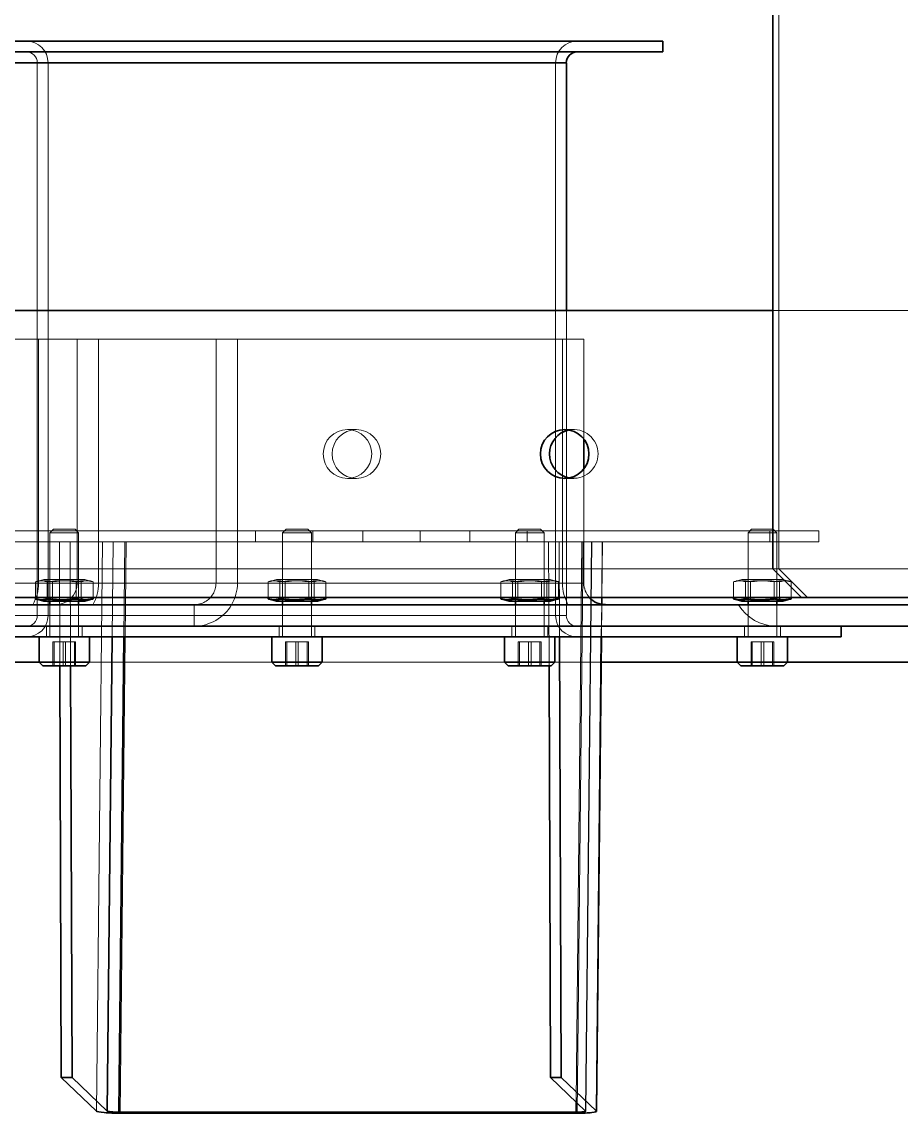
# Model space of a CAD drawing. Header units: millimetres. Extents: x 6115 to 12360, y 7255 to 12668.
# Drawn here: x 9665.7 to 9788.2, y 11548.7 to 11700.7 of the extents above; entities that cross this region are included whole.
import ezdxf

# ---------------------------------------------------------------- set-up
doc = ezdxf.new("R2010")
doc.units = ezdxf.units.MM
doc.layers.add('外形線', color=7, linetype='Continuous', lineweight=50)

msp = doc.modelspace()

# ---------------------------------------------------------------- linework, layer by layer
at = {"layer": '外形線', "linetype": 'Continuous', "lineweight": 35}
for p, q in [((9770.32, 11624.53), (9770.32, 12551.53)), ((9493.66, 11698.03), (9754.98, 11698.03)), ((9754.98, 11696.53), (9754.98, 11698.03)), ((9493.66, 11696.53), (9754.98, 11696.53)), ((9741.55, 11695.03), (9480.23, 11695.03)), ((9741.55, 11660.53), (9741.55, 11695.03)), ((9059.08, 11660.53), (9770.32, 11660.53)), ((9744, 11642.61), (9744, 11638.46)), ((9774.3, 11620.53), (9770.32, 11624.53)), ((9774.3, 11620.53), (9059.08, 11620.53)), ((9667.62, 11620.35), (9667.62, 11620.53)), ((9668.77, 11620.03), (9667.81, 11620.29)), ((9668.77, 11620.03), (9671.34, 11620.03)), ((9669.26, 11620.35), (9669.26, 11620.53)), ((9669.64, 11619.53), (9669.64, 11620.03)), ((9671.34, 11620.03), (9674.51, 11620.03)), ((9673.28, 11620.35), (9673.28, 11620.53)), ((9673.64, 11619.53), (9673.64, 11620.03)), ((9674.51, 11620.03), (9675.47, 11620.29)), ((9675.66, 11620.35), (9675.66, 11620.53)), ((9700.02, 11620.35), (9700.02, 11620.53)), ((9701.18, 11620.03), (9700.21, 11620.29)), ((9701.18, 11620.03), (9703.74, 11620.03)), ((9701.67, 11620.35), (9701.67, 11620.53)), ((9702.04, 11619.53), (9702.04, 11620.03)), ((9703.74, 11620.03), (9706.91, 11620.03)), ((9705.69, 11620.35), (9705.69, 11620.53)), ((9706.04, 11619.53), (9706.04, 11620.03)), ((9706.91, 11620.03), (9707.87, 11620.29)), ((9708.06, 11620.35), (9708.06, 11620.53)), ((9732.43, 11620.35), (9732.43, 11620.53)), ((9733.58, 11620.03), (9732.62, 11620.29)), ((9733.58, 11620.03), (9736.15, 11620.03)), ((9734.07, 11620.35), (9734.07, 11620.53)), ((9734.45, 11619.53), (9734.45, 11620.03)), ((9736.15, 11620.03), (9739.31, 11620.03)), ((9738.09, 11620.35), (9738.09, 11620.53)), ((9738.45, 11619.53), (9738.45, 11620.03)), ((9739.31, 11620.03), (9740.28, 11620.29)), ((9740.47, 11620.35), (9740.47, 11620.53)), ((9746.47, 11619.58), (9746.48, 11620.53)), ((9746.49, 11620.53), (9746.48, 11619.58)), ((9764.83, 11620.35), (9764.83, 11620.53)), ((9765.98, 11620.03), (9765.02, 11620.29)), ((9765.98, 11620.03), (9768.55, 11620.03)), ((9766.48, 11620.35), (9766.48, 11620.53)), ((9766.85, 11619.53), (9766.85, 11620.03)), ((9768.55, 11620.03), (9771.72, 11620.03)), ((9770.49, 11620.35), (9770.49, 11620.53)), ((9770.85, 11619.53), (9770.85, 11620.03)), ((9771.72, 11620.03), (9772.68, 11620.29)), ((9772.87, 11620.35), (9772.87, 11620.53)), ((9806.12, 11620.53), (9774.3, 11620.53)), ((9804.82, 11619.53), (9468.47, 11619.53)), ((9473.64, 11616.53), (9804.82, 11616.53)), ((9779.84, 11615.03), (9779.84, 11616.53)), ((9518.52, 11615.03), (9779.84, 11615.03)), ((9668.14, 11615.03), (9668.14, 11611.53)), ((9675.14, 11615.03), (9675.14, 11611.53)), ((9677.6, 11548.99), (9678.3, 11615.03)), ((9679.94, 11615.03), (9679.25, 11548.84)), ((9700.54, 11615.03), (9700.54, 11611.53)), ((9707.54, 11615.03), (9707.54, 11611.53)), ((9732.95, 11615.03), (9732.95, 11611.53)), ((9739.95, 11615.03), (9739.95, 11611.53)), ((9740.62, 11615.03), (9740.84, 11553.67)), ((9745.73, 11548.99), (9746.42, 11615.03)), ((9746.44, 11615.03), (9745.75, 11548.96)), ((9765.35, 11615.03), (9765.35, 11611.53)), ((9772.35, 11615.03), (9772.35, 11611.53)), ((9668.14, 11611.53), (9642.74, 11611.53)), ((9668.14, 11611.53), (9671.27, 11611.53)), ((9668.64, 11611.03), (9668.14, 11611.53)), ((9671.33, 11611.03), (9668.64, 11611.03)), ((9671.22, 11553.67), (9671.02, 11611.03)), ((9671.27, 11611.53), (9675.14, 11611.53)), ((9674.64, 11611.03), (9671.33, 11611.03)), ((9672.51, 11611.03), (9672.72, 11553.67)), ((9674.64, 11611.03), (9675.14, 11611.53)), ((9700.54, 11611.53), (9703.68, 11611.53)), ((9701.04, 11611.03), (9700.54, 11611.53)), ((9703.73, 11611.03), (9701.04, 11611.03)), ((9703.68, 11611.53), (9707.54, 11611.53)), ((9707.04, 11611.03), (9703.73, 11611.03)), ((9707.04, 11611.03), (9707.54, 11611.53)), ((9732.95, 11611.53), (9736.08, 11611.53)), ((9733.45, 11611.03), (9732.95, 11611.53)), ((9736.13, 11611.03), (9733.45, 11611.03)), ((9736.08, 11611.53), (9739.95, 11611.53)), ((9739.45, 11611.03), (9736.13, 11611.03)), ((9739.35, 11553.67), (9739.14, 11611.03)), ((9739.45, 11611.03), (9739.95, 11611.53)), ((9765.35, 11611.53), (9746.4, 11611.53)), ((9765.35, 11611.53), (9768.48, 11611.53)), ((9765.85, 11611.03), (9765.35, 11611.53)), ((9768.54, 11611.03), (9765.85, 11611.03)), ((9768.48, 11611.53), (9772.35, 11611.53)), ((9771.85, 11611.03), (9768.54, 11611.03)), ((9771.85, 11611.03), (9772.35, 11611.53)), ((10105.89, 11611.53), (9772.35, 11611.53)), ((9676.11, 11548.99), (9671.22, 11553.67)), ((9672.72, 11553.67), (9671.22, 11553.67)), ((9672.72, 11553.67), (9677.6, 11548.99)), ((9744.24, 11548.99), (9739.35, 11553.67)), ((9740.84, 11553.67), (9739.35, 11553.67)), ((9740.84, 11553.67), (9745.73, 11548.99)), ((9742.9, 11548.84), (9742.92, 11550.26)), ((9679.25, 11548.84), (9742.9, 11548.84)), ((9743.06, 11548.69), (9679.41, 11548.69))]:
    msp.add_line(p, q, dxfattribs=at).dxf.unprotected_set("ltscale", 0)
at = {"layer": '外形線', "linetype": 'Continuous', "lineweight": 18}
for p, q in [((9771.16, 12551.53), (9771.16, 11624.53)), ((9667.88, 11618.03), (9667.88, 11695.03)), ((9669.37, 11695.03), (9669.37, 11618.03)), ((9740.06, 11695.03), (9740.06, 11618.03)), ((9741.55, 11618.03), (9741.55, 11660.53)), ((9770.32, 11660.53), (9806.96, 11660.53)), ((9475.05, 11656.53), (9744, 11656.53)), ((9668.05, 11622.53), (9668.05, 11656.53)), ((9673.43, 11622.53), (9673.43, 11656.53)), ((9676.41, 11656.53), (9676.41, 11622.53)), ((9692.77, 11622.53), (9692.77, 11656.53)), ((9695.75, 11622.53), (9695.75, 11656.53)), ((9741.02, 11622.53), (9741.02, 11656.53)), ((9744, 11656.53), (9744, 11642.61)), ((9712.32, 11643.93), (9711.07, 11643.93)), ((9742.58, 11643.93), (9741.32, 11643.93)), ((9744, 11638.46), (9744, 11622.53)), ((9712.32, 11637.13), (9711.07, 11637.13)), ((9742.58, 11637.13), (9741.32, 11637.13)), ((9769.91, 11629.8), (9646.59, 11629.8)), ((9670.14, 11630.03), (9669.64, 11629.53)), ((9671.43, 11629.53), (9669.64, 11629.53)), ((9669.64, 11620.03), (9669.64, 11629.53)), ((9670.14, 11630.03), (9671.48, 11630.03)), ((9673.64, 11629.53), (9671.43, 11629.53)), ((9671.48, 11630.03), (9673.14, 11630.03)), ((9673.14, 11630.03), (9673.64, 11629.53)), ((9673.64, 11620.03), (9673.64, 11629.53)), ((9698.27, 11629.8), (9698.27, 11628.3)), ((9702.54, 11630.03), (9702.04, 11629.53)), ((9703.83, 11629.53), (9702.04, 11629.53)), ((9702.04, 11620.03), (9702.04, 11629.53)), ((9702.54, 11630.03), (9703.89, 11630.03)), ((9706.04, 11629.53), (9703.83, 11629.53)), ((9703.89, 11630.03), (9705.54, 11630.03)), ((9705.54, 11630.03), (9706.04, 11629.53)), ((9706.04, 11620.03), (9706.04, 11629.53)), ((9706.27, 11629.8), (9706.27, 11628.3)), ((9713.19, 11629.8), (9713.19, 11628.3)), ((9721.19, 11629.8), (9721.19, 11628.3)), ((9728.11, 11629.8), (9728.11, 11628.3)), ((9734.95, 11630.03), (9734.45, 11629.53)), ((9736.24, 11629.53), (9734.45, 11629.53)), ((9734.45, 11620.03), (9734.45, 11629.53)), ((9734.95, 11630.03), (9736.29, 11630.03)), ((9736.11, 11629.8), (9736.11, 11628.3)), ((9738.45, 11629.53), (9736.24, 11629.53)), ((9736.29, 11630.03), (9737.95, 11630.03)), ((9737.95, 11630.03), (9738.45, 11629.53)), ((9738.45, 11620.03), (9738.45, 11629.53)), ((9767.35, 11630.03), (9766.85, 11629.53)), ((9768.64, 11629.53), (9766.85, 11629.53)), ((9766.85, 11620.03), (9766.85, 11629.53)), ((9767.35, 11630.03), (9768.69, 11630.03)), ((9770.85, 11629.53), (9768.64, 11629.53)), ((9768.69, 11630.03), (9770.35, 11630.03)), ((9776.7, 11629.8), (9769.91, 11629.8)), ((9769.91, 11629.8), (9769.91, 11628.3)), ((9770.35, 11630.03), (9770.85, 11629.53)), ((9770.85, 11620.03), (9770.85, 11629.53)), ((9776.7, 11629.8), (9776.7, 11628.3)), ((9646.59, 11628.3), (9769.91, 11628.3)), ((9671.02, 11611.03), (9670.95, 11628.3)), ((9670.95, 11628.3), (9672.45, 11628.3)), ((9672.45, 11628.3), (9672.51, 11611.03)), ((9676.94, 11628.3), (9676.11, 11548.99)), ((9678.3, 11615.03), (9678.43, 11628.3)), ((9679.41, 11548.69), (9680.24, 11628.3)), ((9680.08, 11628.3), (9679.94, 11615.03)), ((9739.14, 11611.03), (9739.08, 11628.3)), ((9739.08, 11628.3), (9740.57, 11628.3)), ((9740.57, 11628.3), (9740.62, 11615.03)), ((9742.92, 11550.26), (9743.73, 11628.3)), ((9743.89, 11628.3), (9743.06, 11548.69)), ((9745.07, 11628.3), (9744.24, 11548.99)), ((9745.08, 11628.3), (9744.25, 11548.98)), ((9746.48, 11620.53), (9746.56, 11628.3)), ((9746.58, 11628.3), (9746.49, 11620.53)), ((9769.91, 11628.3), (9776.7, 11628.3)), ((9096.97, 11624.53), (9770.32, 11624.53)), ((9770.32, 11624.53), (9771.16, 11624.53)), ((9771.16, 11624.53), (9810.1, 11624.53)), ((9771.16, 11624.53), (9775.13, 11620.53)), ((9667.62, 11620.53), (9667.62, 11622.72)), ((9668.77, 11623.03), (9667.81, 11622.77)), ((9671.34, 11623.03), (9668.77, 11623.03)), ((9669.26, 11620.53), (9669.26, 11622.72)), ((9669.64, 11620.03), (9669.64, 11623.03)), ((9670, 11620.35), (9670, 11622.72)), ((9674.51, 11623.03), (9671.34, 11623.03)), ((9673.28, 11620.53), (9673.28, 11622.72)), ((9673.64, 11620.03), (9673.64, 11623.03)), ((9674.01, 11620.35), (9674.01, 11622.72)), ((9674.51, 11623.03), (9675.47, 11622.77)), ((9675.66, 11620.53), (9675.66, 11622.72)), ((9700.02, 11620.53), (9700.02, 11622.72)), ((9701.18, 11623.03), (9700.21, 11622.77)), ((9703.74, 11623.03), (9701.18, 11623.03)), ((9701.67, 11620.53), (9701.67, 11622.72)), ((9702.04, 11620.03), (9702.04, 11623.03)), ((9702.4, 11620.35), (9702.4, 11622.72)), ((9706.91, 11623.03), (9703.74, 11623.03)), ((9705.69, 11620.53), (9705.69, 11622.72)), ((9706.04, 11620.03), (9706.04, 11623.03)), ((9706.42, 11620.35), (9706.42, 11622.72)), ((9706.91, 11623.03), (9707.87, 11622.77)), ((9708.06, 11620.53), (9708.06, 11622.72)), ((9732.43, 11620.53), (9732.43, 11622.72)), ((9733.58, 11623.03), (9732.62, 11622.77)), ((9736.15, 11623.03), (9733.58, 11623.03)), ((9734.07, 11620.53), (9734.07, 11622.72)), ((9734.45, 11620.03), (9734.45, 11623.03)), ((9734.8, 11620.35), (9734.8, 11622.72)), ((9739.31, 11623.03), (9736.15, 11623.03)), ((9738.09, 11620.53), (9738.09, 11622.72)), ((9738.45, 11620.03), (9738.45, 11623.03)), ((9738.82, 11620.35), (9738.82, 11622.72)), ((9739.31, 11623.03), (9740.28, 11622.77)), ((9740.47, 11620.53), (9740.47, 11622.72)), ((9764.83, 11620.53), (9764.83, 11622.72)), ((9765.98, 11623.03), (9765.02, 11622.77)), ((9768.55, 11623.03), (9765.98, 11623.03)), ((9766.48, 11620.53), (9766.48, 11622.72)), ((9766.85, 11620.03), (9766.85, 11623.03)), ((9767.21, 11620.35), (9767.21, 11622.72)), ((9771.72, 11623.03), (9768.55, 11623.03)), ((9770.49, 11620.53), (9770.49, 11622.72)), ((9770.85, 11620.03), (9770.85, 11623.03)), ((9771.23, 11620.35), (9771.23, 11622.72)), ((9771.72, 11623.03), (9772.68, 11622.77)), ((9772.87, 11620.53), (9772.87, 11622.72)), ((9744, 11622.53), (9475.05, 11622.53)), ((9669.64, 11615.03), (9669.64, 11619.53)), ((9673.64, 11615.03), (9673.64, 11619.53)), ((9689.72, 11619.53), (9689.72, 11616.54)), ((9702.04, 11615.03), (9702.04, 11619.53)), ((9706.04, 11615.03), (9706.04, 11619.53)), ((9734.45, 11615.03), (9734.45, 11619.53)), ((9738.45, 11615.03), (9738.45, 11619.53)), ((9746.42, 11615.03), (9746.47, 11619.58)), ((9746.48, 11619.58), (9746.44, 11615.03)), ((9766.85, 11615.03), (9766.85, 11619.53)), ((9770.85, 11615.03), (9770.85, 11619.53)), ((9480.23, 11618.03), (9741.55, 11618.03)), ((9669.14, 11615.03), (9669.14, 11616.53)), ((9674.14, 11615.03), (9674.14, 11616.53)), ((9689.72, 11616.54), (9689.72, 11616.53)), ((9701.54, 11615.03), (9701.54, 11616.53)), ((9706.54, 11615.03), (9706.54, 11616.53)), ((9733.95, 11615.03), (9733.95, 11616.53)), ((9738.95, 11615.03), (9738.95, 11616.53)), ((9766.35, 11615.03), (9766.35, 11616.53)), ((9771.35, 11615.03), (9771.35, 11616.53)), ((9670.06, 11611.03), (9670.06, 11614.37)), ((9671.46, 11614.37), (9670.06, 11614.37)), ((9670.24, 11611.03), (9670.24, 11614.37)), ((9671.46, 11611.03), (9671.46, 11614.37)), ((9673.04, 11614.37), (9671.46, 11614.37)), ((9671.82, 11611.03), (9671.82, 11614.37)), ((9673.04, 11611.03), (9673.04, 11614.37)), ((9673.22, 11614.37), (9673.04, 11614.37)), ((9673.22, 11611.03), (9673.22, 11614.37)), ((9702.46, 11611.03), (9702.46, 11614.37)), ((9703.86, 11614.37), (9702.46, 11614.37)), ((9702.64, 11611.03), (9702.64, 11614.37)), ((9703.86, 11611.03), (9703.86, 11614.37)), ((9705.44, 11614.37), (9703.86, 11614.37)), ((9704.22, 11611.03), (9704.22, 11614.37)), ((9705.44, 11611.03), (9705.44, 11614.37)), ((9705.63, 11614.37), (9705.44, 11614.37)), ((9705.63, 11611.03), (9705.63, 11614.37)), ((9734.86, 11611.03), (9734.86, 11614.37)), ((9736.27, 11614.37), (9734.86, 11614.37)), ((9735.05, 11611.03), (9735.05, 11614.37)), ((9736.27, 11611.03), (9736.27, 11614.37)), ((9737.85, 11614.37), (9736.27, 11614.37)), ((9736.63, 11611.03), (9736.63, 11614.37)), ((9737.85, 11611.03), (9737.85, 11614.37)), ((9738.03, 11614.37), (9737.85, 11614.37)), ((9738.03, 11611.03), (9738.03, 11614.37)), ((9767.27, 11611.03), (9767.27, 11614.37)), ((9768.67, 11614.37), (9767.27, 11614.37)), ((9767.45, 11611.03), (9767.45, 11614.37)), ((9768.67, 11611.03), (9768.67, 11614.37)), ((9770.25, 11614.37), (9768.67, 11614.37)), ((9769.03, 11611.03), (9769.03, 11614.37)), ((9770.25, 11611.03), (9770.25, 11614.37)), ((9770.43, 11614.37), (9770.25, 11614.37)), ((9770.43, 11611.03), (9770.43, 11614.37)), ((9700.54, 11611.53), (9675.14, 11611.53)), ((9732.95, 11611.53), (9707.54, 11611.53)), ((9746.4, 11611.53), (9739.95, 11611.53))]:
    msp.add_line(p, q, dxfattribs=at).dxf.unprotected_set("ltscale", 0)
for points in [[(9667.62, 11622.72), (9667.73, 11622.74), (9667.84, 11622.77), (9667.95, 11622.78), (9668.05, 11622.8), (9668.15, 11622.82), (9668.25, 11622.83), (9668.34, 11622.84), (9668.44, 11622.85), (9668.53, 11622.86), (9668.62, 11622.86), (9668.72, 11622.86), (9668.81, 11622.86), (9668.9, 11622.86), (9668.99, 11622.86), (9669.08, 11622.86), (9669.18, 11622.85), (9669.27, 11622.84), (9669.37, 11622.83), (9669.47, 11622.82), (9669.57, 11622.8), (9669.67, 11622.78), (9669.77, 11622.77), (9669.88, 11622.74), (9670, 11622.72)], [(9669.26, 11622.72), (9669.19, 11622.74), (9669.11, 11622.77), (9669.04, 11622.78), (9668.97, 11622.8), (9668.9, 11622.82), (9668.83, 11622.83), (9668.76, 11622.84), (9668.7, 11622.85), (9668.63, 11622.86), (9668.57, 11622.86), (9668.51, 11622.86), (9668.44, 11622.86), (9668.38, 11622.86), (9668.31, 11622.86), (9668.25, 11622.86), (9668.19, 11622.85), (9668.12, 11622.84), (9668.05, 11622.83), (9667.99, 11622.82), (9667.92, 11622.8), (9667.85, 11622.78), (9667.77, 11622.77), (9667.7, 11622.74), (9667.62, 11622.72)], [(9673.28, 11622.72), (9673.09, 11622.74), (9672.91, 11622.77), (9672.73, 11622.78), (9672.56, 11622.8), (9672.39, 11622.82), (9672.22, 11622.83), (9672.06, 11622.84), (9671.9, 11622.85), (9671.74, 11622.86), (9671.58, 11622.86), (9671.43, 11622.86), (9671.27, 11622.86), (9671.12, 11622.86), (9670.96, 11622.86), (9670.8, 11622.86), (9670.65, 11622.85), (9670.49, 11622.84), (9670.32, 11622.83), (9670.16, 11622.82), (9669.99, 11622.8), (9669.82, 11622.78), (9669.64, 11622.77), (9669.45, 11622.74), (9669.26, 11622.72)], [(9670, 11622.72), (9670.19, 11622.74), (9670.37, 11622.77), (9670.55, 11622.78), (9670.72, 11622.8), (9670.89, 11622.82), (9671.06, 11622.83), (9671.22, 11622.84), (9671.38, 11622.85), (9671.54, 11622.86), (9671.69, 11622.86), (9671.85, 11622.86), (9672, 11622.86), (9672.16, 11622.86), (9672.32, 11622.86), (9672.47, 11622.86), (9672.63, 11622.85), (9672.79, 11622.84), (9672.95, 11622.83), (9673.12, 11622.82), (9673.29, 11622.8), (9673.46, 11622.78), (9673.64, 11622.77), (9673.82, 11622.74), (9674.01, 11622.72)], [(9675.66, 11622.72), (9675.55, 11622.74), (9675.44, 11622.77), (9675.33, 11622.78), (9675.23, 11622.8), (9675.13, 11622.82), (9675.03, 11622.83), (9674.94, 11622.84), (9674.84, 11622.85), (9674.75, 11622.86), (9674.65, 11622.86), (9674.56, 11622.86), (9674.47, 11622.86), (9674.38, 11622.86), (9674.29, 11622.86), (9674.19, 11622.86), (9674.1, 11622.85), (9674.01, 11622.84), (9673.91, 11622.83), (9673.81, 11622.82), (9673.71, 11622.8), (9673.61, 11622.78), (9673.5, 11622.77), (9673.4, 11622.74), (9673.28, 11622.72)], [(9674.01, 11622.72), (9674.09, 11622.74), (9674.17, 11622.77), (9674.24, 11622.78), (9674.31, 11622.8), (9674.38, 11622.82), (9674.45, 11622.83), (9674.51, 11622.84), (9674.58, 11622.85), (9674.64, 11622.86), (9674.71, 11622.86), (9674.77, 11622.86), (9674.84, 11622.86), (9674.9, 11622.86), (9674.96, 11622.86), (9675.03, 11622.86), (9675.09, 11622.85), (9675.16, 11622.84), (9675.22, 11622.83), (9675.29, 11622.82), (9675.36, 11622.8), (9675.43, 11622.78), (9675.51, 11622.77), (9675.58, 11622.74), (9675.66, 11622.72)], [(9700.02, 11622.72), (9700.14, 11622.74), (9700.24, 11622.77), (9700.35, 11622.78), (9700.45, 11622.8), (9700.55, 11622.82), (9700.65, 11622.83), (9700.75, 11622.84), (9700.84, 11622.85), (9700.93, 11622.86), (9701.03, 11622.86), (9701.12, 11622.86), (9701.21, 11622.86), (9701.3, 11622.86), (9701.4, 11622.86), (9701.49, 11622.86), (9701.58, 11622.85), (9701.68, 11622.84), (9701.77, 11622.83), (9701.87, 11622.82), (9701.97, 11622.8), (9702.07, 11622.78), (9702.18, 11622.77), (9702.29, 11622.74), (9702.4, 11622.72)], [(9701.67, 11622.72), (9701.59, 11622.74), (9701.51, 11622.77), (9701.44, 11622.78), (9701.37, 11622.8), (9701.3, 11622.82), (9701.23, 11622.83), (9701.17, 11622.84), (9701.1, 11622.85), (9701.04, 11622.86), (9700.97, 11622.86), (9700.91, 11622.86), (9700.85, 11622.86), (9700.78, 11622.86), (9700.72, 11622.86), (9700.65, 11622.86), (9700.59, 11622.85), (9700.52, 11622.84), (9700.46, 11622.83), (9700.39, 11622.82), (9700.32, 11622.8), (9700.25, 11622.78), (9700.18, 11622.77), (9700.1, 11622.74), (9700.02, 11622.72)], [(9705.69, 11622.72), (9705.5, 11622.74), (9705.31, 11622.77), (9705.13, 11622.78), (9704.96, 11622.8), (9704.79, 11622.82), (9704.63, 11622.83), (9704.46, 11622.84), (9704.3, 11622.85), (9704.15, 11622.86), (9703.99, 11622.86), (9703.83, 11622.86), (9703.68, 11622.86), (9703.52, 11622.86), (9703.37, 11622.86), (9703.21, 11622.86), (9703.05, 11622.85), (9702.89, 11622.84), (9702.73, 11622.83), (9702.56, 11622.82), (9702.39, 11622.8), (9702.22, 11622.78), (9702.04, 11622.77), (9701.86, 11622.74), (9701.67, 11622.72)], [(9702.4, 11622.72), (9702.59, 11622.74), (9702.77, 11622.77), (9702.95, 11622.78), (9703.12, 11622.8), (9703.29, 11622.82), (9703.46, 11622.83), (9703.62, 11622.84), (9703.78, 11622.85), (9703.94, 11622.86), (9704.1, 11622.86), (9704.25, 11622.86), (9704.41, 11622.86), (9704.56, 11622.86), (9704.72, 11622.86), (9704.88, 11622.86), (9705.04, 11622.85), (9705.2, 11622.84), (9705.36, 11622.83), (9705.52, 11622.82), (9705.69, 11622.8), (9705.87, 11622.78), (9706.04, 11622.77), (9706.23, 11622.74), (9706.42, 11622.72)], [(9708.06, 11622.72), (9707.95, 11622.74), (9707.84, 11622.77), (9707.74, 11622.78), (9707.63, 11622.8), (9707.53, 11622.82), (9707.44, 11622.83), (9707.34, 11622.84), (9707.24, 11622.85), (9707.15, 11622.86), (9707.06, 11622.86), (9706.97, 11622.86), (9706.87, 11622.86), (9706.78, 11622.86), (9706.69, 11622.86), (9706.6, 11622.86), (9706.5, 11622.85), (9706.41, 11622.84), (9706.31, 11622.83), (9706.22, 11622.82), (9706.12, 11622.8), (9706.01, 11622.78), (9705.91, 11622.77), (9705.8, 11622.74), (9705.69, 11622.72)], [(9706.42, 11622.72), (9706.5, 11622.74), (9706.57, 11622.77), (9706.64, 11622.78), (9706.71, 11622.8), (9706.78, 11622.82), (9706.85, 11622.83), (9706.92, 11622.84), (9706.98, 11622.85), (9707.05, 11622.86), (9707.11, 11622.86), (9707.18, 11622.86), (9707.24, 11622.86), (9707.3, 11622.86), (9707.37, 11622.86), (9707.43, 11622.86), (9707.5, 11622.85), (9707.56, 11622.84), (9707.63, 11622.83), (9707.7, 11622.82), (9707.77, 11622.8), (9707.84, 11622.78), (9707.91, 11622.77), (9707.98, 11622.74), (9708.06, 11622.72)], [(9732.43, 11622.72), (9732.54, 11622.74), (9732.65, 11622.77), (9732.75, 11622.78), (9732.86, 11622.8), (9732.96, 11622.82), (9733.05, 11622.83), (9733.15, 11622.84), (9733.24, 11622.85), (9733.34, 11622.86), (9733.43, 11622.86), (9733.52, 11622.86), (9733.62, 11622.86), (9733.71, 11622.86), (9733.8, 11622.86), (9733.89, 11622.86), (9733.99, 11622.85), (9734.08, 11622.84), (9734.18, 11622.83), (9734.27, 11622.82), (9734.37, 11622.8), (9734.48, 11622.78), (9734.58, 11622.77), (9734.69, 11622.74), (9734.8, 11622.72)], [(9734.07, 11622.72), (9733.99, 11622.74), (9733.92, 11622.77), (9733.85, 11622.78), (9733.77, 11622.8), (9733.71, 11622.82), (9733.64, 11622.83), (9733.57, 11622.84), (9733.51, 11622.85), (9733.44, 11622.86), (9733.38, 11622.86), (9733.31, 11622.86), (9733.25, 11622.86), (9733.19, 11622.86), (9733.12, 11622.86), (9733.06, 11622.86), (9732.99, 11622.85), (9732.93, 11622.84), (9732.86, 11622.83), (9732.79, 11622.82), (9732.72, 11622.8), (9732.65, 11622.78), (9732.58, 11622.77), (9732.51, 11622.74), (9732.43, 11622.72)], [(9738.09, 11622.72), (9737.9, 11622.74), (9737.72, 11622.77), (9737.54, 11622.78), (9737.37, 11622.8), (9737.2, 11622.82), (9737.03, 11622.83), (9736.87, 11622.84), (9736.71, 11622.85), (9736.55, 11622.86), (9736.39, 11622.86), (9736.24, 11622.86), (9736.08, 11622.86), (9735.93, 11622.86), (9735.77, 11622.86), (9735.61, 11622.86), (9735.45, 11622.85), (9735.29, 11622.84), (9735.13, 11622.83), (9734.97, 11622.82), (9734.8, 11622.8), (9734.62, 11622.78), (9734.44, 11622.77), (9734.26, 11622.74), (9734.07, 11622.72)], [(9734.8, 11622.72), (9734.99, 11622.74), (9735.18, 11622.77), (9735.35, 11622.78), (9735.53, 11622.8), (9735.7, 11622.82), (9735.86, 11622.83), (9736.03, 11622.84), (9736.19, 11622.85), (9736.34, 11622.86), (9736.5, 11622.86), (9736.66, 11622.86), (9736.81, 11622.86), (9736.97, 11622.86), (9737.12, 11622.86), (9737.28, 11622.86), (9737.44, 11622.85), (9737.6, 11622.84), (9737.76, 11622.83), (9737.93, 11622.82), (9738.1, 11622.8), (9738.27, 11622.78), (9738.45, 11622.77), (9738.63, 11622.74), (9738.82, 11622.72)], [(9740.47, 11622.72), (9740.35, 11622.74), (9740.25, 11622.77), (9740.14, 11622.78), (9740.04, 11622.8), (9739.94, 11622.82), (9739.84, 11622.83), (9739.74, 11622.84), (9739.65, 11622.85), (9739.56, 11622.86), (9739.46, 11622.86), (9739.37, 11622.86), (9739.28, 11622.86), (9739.19, 11622.86), (9739.09, 11622.86), (9739, 11622.86), (9738.91, 11622.85), (9738.81, 11622.84), (9738.72, 11622.83), (9738.62, 11622.82), (9738.52, 11622.8), (9738.42, 11622.78), (9738.31, 11622.77), (9738.2, 11622.74), (9738.09, 11622.72)], [(9738.82, 11622.72), (9738.9, 11622.74), (9738.98, 11622.77), (9739.05, 11622.78), (9739.12, 11622.8), (9739.19, 11622.82), (9739.26, 11622.83), (9739.32, 11622.84), (9739.39, 11622.85), (9739.45, 11622.86), (9739.52, 11622.86), (9739.58, 11622.86), (9739.64, 11622.86), (9739.71, 11622.86), (9739.77, 11622.86), (9739.84, 11622.86), (9739.9, 11622.85), (9739.97, 11622.84), (9740.03, 11622.83), (9740.1, 11622.82), (9740.17, 11622.8), (9740.24, 11622.78), (9740.31, 11622.77), (9740.39, 11622.74), (9740.47, 11622.72)], [(9764.83, 11622.72), (9764.94, 11622.74), (9765.05, 11622.77), (9765.16, 11622.78), (9765.26, 11622.8), (9765.36, 11622.82), (9765.46, 11622.83), (9765.55, 11622.84), (9765.65, 11622.85), (9765.74, 11622.86), (9765.83, 11622.86), (9765.93, 11622.86), (9766.02, 11622.86), (9766.11, 11622.86), (9766.2, 11622.86), (9766.3, 11622.86), (9766.39, 11622.85), (9766.48, 11622.84), (9766.58, 11622.83), (9766.68, 11622.82), (9766.78, 11622.8), (9766.88, 11622.78), (9766.99, 11622.77), (9767.09, 11622.74), (9767.21, 11622.72)], [(9766.48, 11622.72), (9766.4, 11622.74), (9766.32, 11622.77), (9766.25, 11622.78), (9766.18, 11622.8), (9766.11, 11622.82), (9766.04, 11622.83), (9765.98, 11622.84), (9765.91, 11622.85), (9765.84, 11622.86), (9765.78, 11622.86), (9765.72, 11622.86), (9765.65, 11622.86), (9765.59, 11622.86), (9765.53, 11622.86), (9765.46, 11622.86), (9765.4, 11622.85), (9765.33, 11622.84), (9765.26, 11622.83), (9765.2, 11622.82), (9765.13, 11622.8), (9765.06, 11622.78), (9764.98, 11622.77), (9764.91, 11622.74), (9764.83, 11622.72)], [(9770.49, 11622.72), (9770.3, 11622.74), (9770.12, 11622.77), (9769.94, 11622.78), (9769.77, 11622.8), (9769.6, 11622.82), (9769.43, 11622.83), (9769.27, 11622.84), (9769.11, 11622.85), (9768.95, 11622.86), (9768.8, 11622.86), (9768.64, 11622.86), (9768.48, 11622.86), (9768.33, 11622.86), (9768.17, 11622.86), (9768.02, 11622.86), (9767.86, 11622.85), (9767.7, 11622.84), (9767.53, 11622.83), (9767.37, 11622.82), (9767.2, 11622.8), (9767.03, 11622.78), (9766.85, 11622.77), (9766.66, 11622.74), (9766.48, 11622.72)], [(9767.21, 11622.72), (9767.4, 11622.74), (9767.58, 11622.77), (9767.76, 11622.78), (9767.93, 11622.8), (9768.1, 11622.82), (9768.27, 11622.83), (9768.43, 11622.84), (9768.59, 11622.85), (9768.75, 11622.86), (9768.9, 11622.86), (9769.06, 11622.86), (9769.22, 11622.86), (9769.37, 11622.86), (9769.53, 11622.86), (9769.68, 11622.86), (9769.84, 11622.85), (9770, 11622.84), (9770.17, 11622.83), (9770.33, 11622.82), (9770.5, 11622.8), (9770.67, 11622.78), (9770.85, 11622.77), (9771.04, 11622.74), (9771.23, 11622.72)], [(9772.87, 11622.72), (9772.76, 11622.74), (9772.65, 11622.77), (9772.54, 11622.78), (9772.44, 11622.8), (9772.34, 11622.82), (9772.24, 11622.83), (9772.15, 11622.84), (9772.05, 11622.85), (9771.96, 11622.86), (9771.87, 11622.86), (9771.77, 11622.86), (9771.68, 11622.86), (9771.59, 11622.86), (9771.5, 11622.86), (9771.41, 11622.86), (9771.31, 11622.85), (9771.22, 11622.84), (9771.12, 11622.83), (9771.02, 11622.82), (9770.92, 11622.8), (9770.82, 11622.78), (9770.72, 11622.77), (9770.61, 11622.74), (9770.49, 11622.72)], [(9771.23, 11622.72), (9771.3, 11622.74), (9771.38, 11622.77), (9771.45, 11622.78), (9771.52, 11622.8), (9771.59, 11622.82), (9771.66, 11622.83), (9771.73, 11622.84), (9771.79, 11622.85), (9771.86, 11622.86), (9771.92, 11622.86), (9771.98, 11622.86), (9772.05, 11622.86), (9772.11, 11622.86), (9772.18, 11622.86), (9772.24, 11622.86), (9772.3, 11622.85), (9772.37, 11622.84), (9772.44, 11622.83), (9772.5, 11622.82), (9772.57, 11622.8), (9772.64, 11622.78), (9772.72, 11622.77), (9772.79, 11622.74), (9772.87, 11622.72)], [(9689.72, 11616.53), (9690.11, 11616.55), (9690.5, 11616.58), (9690.89, 11616.65), (9691.28, 11616.74), (9691.65, 11616.85), (9692.02, 11616.99), (9692.38, 11617.15), (9692.73, 11617.34), (9693.07, 11617.54), (9693.39, 11617.77), (9693.69, 11618.02), (9693.98, 11618.29), (9694.25, 11618.57), (9694.5, 11618.88), (9694.73, 11619.2), (9694.94, 11619.53), (9695.12, 11619.88), (9695.29, 11620.23), (9695.43, 11620.6), (9695.54, 11620.98), (9695.63, 11621.36), (9695.7, 11621.75), (9695.74, 11622.14), (9695.75, 11622.53)], [(9692.77, 11622.53), (9692.76, 11622.34), (9692.74, 11622.14), (9692.71, 11621.94), (9692.66, 11621.75), (9692.6, 11621.56), (9692.53, 11621.38), (9692.44, 11621.2), (9692.35, 11621.03), (9692.24, 11620.86), (9692.12, 11620.7), (9692, 11620.55), (9691.86, 11620.41), (9691.72, 11620.27), (9691.56, 11620.15), (9691.4, 11620.04), (9691.23, 11619.93), (9691.06, 11619.84), (9690.88, 11619.76), (9690.69, 11619.69), (9690.5, 11619.64), (9690.31, 11619.59), (9690.11, 11619.56), (9689.92, 11619.54), (9689.72, 11619.53)], [(9670, 11620.35), (9669.88, 11620.32), (9669.77, 11620.3), (9669.67, 11620.28), (9669.57, 11620.27), (9669.47, 11620.25), (9669.37, 11620.24), (9669.27, 11620.23), (9669.18, 11620.22), (9669.08, 11620.21), (9668.99, 11620.21), (9668.9, 11620.2), (9668.81, 11620.2), (9668.72, 11620.2), (9668.62, 11620.21), (9668.53, 11620.21), (9668.44, 11620.22), (9668.34, 11620.23), (9668.25, 11620.24), (9668.15, 11620.25), (9668.05, 11620.27), (9667.95, 11620.28), (9667.84, 11620.3), (9667.73, 11620.32), (9667.62, 11620.35)], [(9674.01, 11620.35), (9673.82, 11620.32), (9673.64, 11620.3), (9673.46, 11620.28), (9673.29, 11620.27), (9673.12, 11620.25), (9672.95, 11620.24), (9672.79, 11620.23), (9672.63, 11620.22), (9672.47, 11620.21), (9672.32, 11620.21), (9672.16, 11620.2), (9672, 11620.2), (9671.85, 11620.2), (9671.69, 11620.21), (9671.54, 11620.21), (9671.38, 11620.22), (9671.22, 11620.23), (9671.06, 11620.24), (9670.89, 11620.25), (9670.72, 11620.27), (9670.55, 11620.28), (9670.37, 11620.3), (9670.19, 11620.32), (9670, 11620.35)], [(9675.47, 11620.29), (9675.41, 11620.28), (9675.34, 11620.26), (9675.28, 11620.25), (9675.22, 11620.24), (9675.16, 11620.23), (9675.1, 11620.22), (9675.04, 11620.21), (9674.99, 11620.21), (9674.93, 11620.21), (9674.87, 11620.2), (9674.81, 11620.2), (9674.76, 11620.2), (9674.7, 11620.21), (9674.64, 11620.21), (9674.58, 11620.22), (9674.53, 11620.23), (9674.47, 11620.23), (9674.41, 11620.25), (9674.34, 11620.26), (9674.28, 11620.27), (9674.22, 11620.29), (9674.15, 11620.31), (9674.08, 11620.33), (9674.01, 11620.35)], [(9702.4, 11620.35), (9702.29, 11620.32), (9702.18, 11620.3), (9702.07, 11620.28), (9701.97, 11620.27), (9701.87, 11620.25), (9701.77, 11620.24), (9701.68, 11620.23), (9701.58, 11620.22), (9701.49, 11620.21), (9701.4, 11620.21), (9701.3, 11620.2), (9701.21, 11620.2), (9701.12, 11620.2), (9701.03, 11620.21), (9700.93, 11620.21), (9700.84, 11620.22), (9700.75, 11620.23), (9700.65, 11620.24), (9700.55, 11620.25), (9700.45, 11620.27), (9700.35, 11620.28), (9700.24, 11620.3), (9700.14, 11620.32), (9700.02, 11620.35)], [(9706.42, 11620.35), (9706.23, 11620.32), (9706.04, 11620.3), (9705.87, 11620.28), (9705.69, 11620.27), (9705.52, 11620.25), (9705.36, 11620.24), (9705.2, 11620.23), (9705.04, 11620.22), (9704.88, 11620.21), (9704.72, 11620.21), (9704.56, 11620.2), (9704.41, 11620.2), (9704.25, 11620.2), (9704.1, 11620.21), (9703.94, 11620.21), (9703.78, 11620.22), (9703.62, 11620.23), (9703.46, 11620.24), (9703.29, 11620.25), (9703.12, 11620.27), (9702.95, 11620.28), (9702.77, 11620.3), (9702.59, 11620.32), (9702.4, 11620.35)], [(9707.87, 11620.29), (9707.81, 11620.28), (9707.75, 11620.26), (9707.68, 11620.25), (9707.62, 11620.24), (9707.56, 11620.23), (9707.51, 11620.22), (9707.45, 11620.21), (9707.39, 11620.21), (9707.33, 11620.21), (9707.28, 11620.2), (9707.22, 11620.2), (9707.16, 11620.2), (9707.1, 11620.21), (9707.05, 11620.21), (9706.99, 11620.22), (9706.93, 11620.23), (9706.87, 11620.23), (9706.81, 11620.25), (9706.75, 11620.26), (9706.69, 11620.27), (9706.62, 11620.29), (9706.56, 11620.31), (9706.49, 11620.33), (9706.42, 11620.35)], [(9734.8, 11620.35), (9734.69, 11620.32), (9734.58, 11620.3), (9734.48, 11620.28), (9734.37, 11620.27), (9734.27, 11620.25), (9734.18, 11620.24), (9734.08, 11620.23), (9733.99, 11620.22), (9733.89, 11620.21), (9733.8, 11620.21), (9733.71, 11620.2), (9733.62, 11620.2), (9733.52, 11620.2), (9733.43, 11620.21), (9733.34, 11620.21), (9733.24, 11620.22), (9733.15, 11620.23), (9733.05, 11620.24), (9732.96, 11620.25), (9732.86, 11620.27), (9732.75, 11620.28), (9732.65, 11620.3), (9732.54, 11620.32), (9732.43, 11620.35)], [(9738.82, 11620.35), (9738.63, 11620.32), (9738.45, 11620.3), (9738.27, 11620.28), (9738.1, 11620.27), (9737.93, 11620.25), (9737.76, 11620.24), (9737.6, 11620.23), (9737.44, 11620.22), (9737.28, 11620.21), (9737.12, 11620.21), (9736.97, 11620.2), (9736.81, 11620.2), (9736.66, 11620.2), (9736.5, 11620.21), (9736.34, 11620.21), (9736.19, 11620.22), (9736.03, 11620.23), (9735.86, 11620.24), (9735.7, 11620.25), (9735.53, 11620.27), (9735.35, 11620.28), (9735.18, 11620.3), (9734.99, 11620.32), (9734.8, 11620.35)], [(9740.28, 11620.29), (9740.21, 11620.28), (9740.15, 11620.26), (9740.09, 11620.25), (9740.03, 11620.24), (9739.97, 11620.23), (9739.91, 11620.22), (9739.85, 11620.21), (9739.79, 11620.21), (9739.74, 11620.21), (9739.68, 11620.2), (9739.62, 11620.2), (9739.57, 11620.2), (9739.51, 11620.21), (9739.45, 11620.21), (9739.39, 11620.22), (9739.33, 11620.23), (9739.27, 11620.23), (9739.21, 11620.25), (9739.15, 11620.26), (9739.09, 11620.27), (9739.03, 11620.29), (9738.96, 11620.31), (9738.89, 11620.33), (9738.82, 11620.35)], [(9767.21, 11620.35), (9767.09, 11620.32), (9766.99, 11620.3), (9766.88, 11620.28), (9766.78, 11620.27), (9766.68, 11620.25), (9766.58, 11620.24), (9766.48, 11620.23), (9766.39, 11620.22), (9766.3, 11620.21), (9766.2, 11620.21), (9766.11, 11620.2), (9766.02, 11620.2), (9765.93, 11620.2), (9765.83, 11620.21), (9765.74, 11620.21), (9765.65, 11620.22), (9765.55, 11620.23), (9765.46, 11620.24), (9765.36, 11620.25), (9765.26, 11620.27), (9765.16, 11620.28), (9765.05, 11620.3), (9764.94, 11620.32), (9764.83, 11620.35)], [(9771.23, 11620.35), (9771.04, 11620.32), (9770.85, 11620.3), (9770.67, 11620.28), (9770.5, 11620.27), (9770.33, 11620.25), (9770.17, 11620.24), (9770, 11620.23), (9769.84, 11620.22), (9769.68, 11620.21), (9769.53, 11620.21), (9769.37, 11620.2), (9769.22, 11620.2), (9769.06, 11620.2), (9768.9, 11620.21), (9768.75, 11620.21), (9768.59, 11620.22), (9768.43, 11620.23), (9768.27, 11620.24), (9768.1, 11620.25), (9767.93, 11620.27), (9767.76, 11620.28), (9767.58, 11620.3), (9767.4, 11620.32), (9767.21, 11620.35)], [(9772.68, 11620.29), (9772.62, 11620.28), (9772.55, 11620.26), (9772.49, 11620.25), (9772.43, 11620.24), (9772.37, 11620.23), (9772.31, 11620.22), (9772.26, 11620.21), (9772.2, 11620.21), (9772.14, 11620.21), (9772.08, 11620.2), (9772.03, 11620.2), (9771.97, 11620.2), (9771.91, 11620.21), (9771.85, 11620.21), (9771.8, 11620.22), (9771.74, 11620.23), (9771.68, 11620.23), (9771.62, 11620.25), (9771.56, 11620.26), (9771.49, 11620.27), (9771.43, 11620.29), (9771.36, 11620.31), (9771.3, 11620.33), (9771.23, 11620.35)]]:
    msp.add_lwpolyline(points, dxfattribs=at).dxf.unprotected_set("ltscale", 0)
at = {"layer": '外形線', "linetype": 'Continuous', "lineweight": 35}
for points in [[(9667.62, 11620.35), (9667.7, 11620.32), (9667.77, 11620.3), (9667.85, 11620.28), (9667.92, 11620.27), (9667.99, 11620.25), (9668.05, 11620.24), (9668.12, 11620.23), (9668.19, 11620.22), (9668.25, 11620.21), (9668.31, 11620.21), (9668.38, 11620.2), (9668.44, 11620.2), (9668.51, 11620.2), (9668.57, 11620.21), (9668.63, 11620.21), (9668.7, 11620.22), (9668.76, 11620.23), (9668.83, 11620.24), (9668.9, 11620.25), (9668.97, 11620.27), (9669.04, 11620.28), (9669.11, 11620.3), (9669.19, 11620.32), (9669.26, 11620.35)], [(9669.26, 11620.35), (9669.45, 11620.32), (9669.64, 11620.3), (9669.82, 11620.28), (9669.99, 11620.27), (9670.16, 11620.25), (9670.32, 11620.24), (9670.49, 11620.23), (9670.65, 11620.22), (9670.8, 11620.21), (9670.96, 11620.21), (9671.12, 11620.2), (9671.27, 11620.2), (9671.43, 11620.2), (9671.58, 11620.21), (9671.74, 11620.21), (9671.9, 11620.22), (9672.06, 11620.23), (9672.22, 11620.24), (9672.39, 11620.25), (9672.56, 11620.27), (9672.73, 11620.28), (9672.91, 11620.3), (9673.09, 11620.32), (9673.28, 11620.35)], [(9673.28, 11620.35), (9673.4, 11620.32), (9673.5, 11620.3), (9673.61, 11620.28), (9673.71, 11620.27), (9673.81, 11620.25), (9673.91, 11620.24), (9674.01, 11620.23), (9674.1, 11620.22), (9674.19, 11620.21), (9674.29, 11620.21), (9674.38, 11620.2), (9674.47, 11620.2), (9674.56, 11620.2), (9674.65, 11620.21), (9674.75, 11620.21), (9674.84, 11620.22), (9674.94, 11620.23), (9675.03, 11620.24), (9675.13, 11620.25), (9675.23, 11620.27), (9675.33, 11620.28), (9675.44, 11620.3), (9675.55, 11620.32), (9675.66, 11620.35)], [(9675.66, 11620.35), (9675.65, 11620.35), (9675.64, 11620.34), (9675.63, 11620.34), (9675.63, 11620.34), (9675.62, 11620.34), (9675.61, 11620.33), (9675.6, 11620.33), (9675.59, 11620.33), (9675.59, 11620.33), (9675.58, 11620.32), (9675.57, 11620.32), (9675.56, 11620.32), (9675.55, 11620.32), (9675.55, 11620.31), (9675.54, 11620.31), (9675.53, 11620.31), (9675.52, 11620.31), (9675.52, 11620.3), (9675.51, 11620.3), (9675.5, 11620.3), (9675.49, 11620.3), (9675.49, 11620.3), (9675.48, 11620.29), (9675.47, 11620.29)], [(9700.02, 11620.35), (9700.1, 11620.32), (9700.18, 11620.3), (9700.25, 11620.28), (9700.32, 11620.27), (9700.39, 11620.25), (9700.46, 11620.24), (9700.52, 11620.23), (9700.59, 11620.22), (9700.65, 11620.21), (9700.72, 11620.21), (9700.78, 11620.2), (9700.85, 11620.2), (9700.91, 11620.2), (9700.97, 11620.21), (9701.04, 11620.21), (9701.1, 11620.22), (9701.17, 11620.23), (9701.23, 11620.24), (9701.3, 11620.25), (9701.37, 11620.27), (9701.44, 11620.28), (9701.51, 11620.3), (9701.59, 11620.32), (9701.67, 11620.35)], [(9701.67, 11620.35), (9701.86, 11620.32), (9702.04, 11620.3), (9702.22, 11620.28), (9702.39, 11620.27), (9702.56, 11620.25), (9702.73, 11620.24), (9702.89, 11620.23), (9703.05, 11620.22), (9703.21, 11620.21), (9703.37, 11620.21), (9703.52, 11620.2), (9703.68, 11620.2), (9703.83, 11620.2), (9703.99, 11620.21), (9704.15, 11620.21), (9704.3, 11620.22), (9704.46, 11620.23), (9704.63, 11620.24), (9704.79, 11620.25), (9704.96, 11620.27), (9705.13, 11620.28), (9705.31, 11620.3), (9705.5, 11620.32), (9705.69, 11620.35)], [(9705.69, 11620.35), (9705.8, 11620.32), (9705.91, 11620.3), (9706.01, 11620.28), (9706.12, 11620.27), (9706.22, 11620.25), (9706.31, 11620.24), (9706.41, 11620.23), (9706.5, 11620.22), (9706.6, 11620.21), (9706.69, 11620.21), (9706.78, 11620.2), (9706.87, 11620.2), (9706.97, 11620.2), (9707.06, 11620.21), (9707.15, 11620.21), (9707.24, 11620.22), (9707.34, 11620.23), (9707.44, 11620.24), (9707.53, 11620.25), (9707.63, 11620.27), (9707.74, 11620.28), (9707.84, 11620.3), (9707.95, 11620.32), (9708.06, 11620.35)], [(9708.06, 11620.35), (9708.05, 11620.35), (9708.05, 11620.34), (9708.04, 11620.34), (9708.03, 11620.34), (9708.02, 11620.34), (9708.01, 11620.33), (9708.01, 11620.33), (9708, 11620.33), (9707.99, 11620.33), (9707.98, 11620.32), (9707.97, 11620.32), (9707.97, 11620.32), (9707.96, 11620.32), (9707.95, 11620.31), (9707.94, 11620.31), (9707.94, 11620.31), (9707.93, 11620.31), (9707.92, 11620.3), (9707.91, 11620.3), (9707.9, 11620.3), (9707.9, 11620.3), (9707.89, 11620.3), (9707.88, 11620.29), (9707.87, 11620.29)], [(9732.43, 11620.35), (9732.51, 11620.32), (9732.58, 11620.3), (9732.65, 11620.28), (9732.72, 11620.27), (9732.79, 11620.25), (9732.86, 11620.24), (9732.93, 11620.23), (9732.99, 11620.22), (9733.06, 11620.21), (9733.12, 11620.21), (9733.19, 11620.2), (9733.25, 11620.2), (9733.31, 11620.2), (9733.38, 11620.21), (9733.44, 11620.21), (9733.51, 11620.22), (9733.57, 11620.23), (9733.64, 11620.24), (9733.71, 11620.25), (9733.77, 11620.27), (9733.85, 11620.28), (9733.92, 11620.3), (9733.99, 11620.32), (9734.07, 11620.35)], [(9734.07, 11620.35), (9734.26, 11620.32), (9734.44, 11620.3), (9734.62, 11620.28), (9734.8, 11620.27), (9734.97, 11620.25), (9735.13, 11620.24), (9735.29, 11620.23), (9735.45, 11620.22), (9735.61, 11620.21), (9735.77, 11620.21), (9735.93, 11620.2), (9736.08, 11620.2), (9736.24, 11620.2), (9736.39, 11620.21), (9736.55, 11620.21), (9736.71, 11620.22), (9736.87, 11620.23), (9737.03, 11620.24), (9737.2, 11620.25), (9737.37, 11620.27), (9737.54, 11620.28), (9737.72, 11620.3), (9737.9, 11620.32), (9738.09, 11620.35)], [(9738.09, 11620.35), (9738.2, 11620.32), (9738.31, 11620.3), (9738.42, 11620.28), (9738.52, 11620.27), (9738.62, 11620.25), (9738.72, 11620.24), (9738.81, 11620.23), (9738.91, 11620.22), (9739, 11620.21), (9739.09, 11620.21), (9739.19, 11620.2), (9739.28, 11620.2), (9739.37, 11620.2), (9739.46, 11620.21), (9739.56, 11620.21), (9739.65, 11620.22), (9739.74, 11620.23), (9739.84, 11620.24), (9739.94, 11620.25), (9740.04, 11620.27), (9740.14, 11620.28), (9740.25, 11620.3), (9740.35, 11620.32), (9740.47, 11620.35)], [(9740.47, 11620.35), (9740.46, 11620.35), (9740.45, 11620.34), (9740.44, 11620.34), (9740.43, 11620.34), (9740.43, 11620.34), (9740.42, 11620.33), (9740.41, 11620.33), (9740.4, 11620.33), (9740.39, 11620.33), (9740.39, 11620.32), (9740.38, 11620.32), (9740.37, 11620.32), (9740.36, 11620.32), (9740.35, 11620.31), (9740.35, 11620.31), (9740.34, 11620.31), (9740.33, 11620.31), (9740.32, 11620.3), (9740.32, 11620.3), (9740.31, 11620.3), (9740.3, 11620.3), (9740.29, 11620.3), (9740.29, 11620.29), (9740.28, 11620.29)], [(9764.83, 11620.35), (9764.91, 11620.32), (9764.98, 11620.3), (9765.06, 11620.28), (9765.13, 11620.27), (9765.2, 11620.25), (9765.26, 11620.24), (9765.33, 11620.23), (9765.4, 11620.22), (9765.46, 11620.21), (9765.53, 11620.21), (9765.59, 11620.2), (9765.65, 11620.2), (9765.72, 11620.2), (9765.78, 11620.21), (9765.84, 11620.21), (9765.91, 11620.22), (9765.98, 11620.23), (9766.04, 11620.24), (9766.11, 11620.25), (9766.18, 11620.27), (9766.25, 11620.28), (9766.32, 11620.3), (9766.4, 11620.32), (9766.48, 11620.35)], [(9766.48, 11620.35), (9766.66, 11620.32), (9766.85, 11620.3), (9767.03, 11620.28), (9767.2, 11620.27), (9767.37, 11620.25), (9767.53, 11620.24), (9767.7, 11620.23), (9767.86, 11620.22), (9768.02, 11620.21), (9768.17, 11620.21), (9768.33, 11620.2), (9768.48, 11620.2), (9768.64, 11620.2), (9768.8, 11620.21), (9768.95, 11620.21), (9769.11, 11620.22), (9769.27, 11620.23), (9769.43, 11620.24), (9769.6, 11620.25), (9769.77, 11620.27), (9769.94, 11620.28), (9770.12, 11620.3), (9770.3, 11620.32), (9770.49, 11620.35)], [(9770.49, 11620.35), (9770.61, 11620.32), (9770.72, 11620.3), (9770.82, 11620.28), (9770.92, 11620.27), (9771.02, 11620.25), (9771.12, 11620.24), (9771.22, 11620.23), (9771.31, 11620.22), (9771.41, 11620.21), (9771.5, 11620.21), (9771.59, 11620.2), (9771.68, 11620.2), (9771.77, 11620.2), (9771.87, 11620.21), (9771.96, 11620.21), (9772.05, 11620.22), (9772.15, 11620.23), (9772.24, 11620.24), (9772.34, 11620.25), (9772.44, 11620.27), (9772.54, 11620.28), (9772.65, 11620.3), (9772.76, 11620.32), (9772.87, 11620.35)], [(9772.87, 11620.35), (9772.86, 11620.35), (9772.85, 11620.34), (9772.85, 11620.34), (9772.84, 11620.34), (9772.83, 11620.34), (9772.82, 11620.33), (9772.81, 11620.33), (9772.81, 11620.33), (9772.8, 11620.33), (9772.79, 11620.32), (9772.78, 11620.32), (9772.77, 11620.32), (9772.77, 11620.32), (9772.76, 11620.31), (9772.75, 11620.31), (9772.74, 11620.31), (9772.74, 11620.31), (9772.73, 11620.3), (9772.72, 11620.3), (9772.71, 11620.3), (9772.7, 11620.3), (9772.7, 11620.3), (9772.69, 11620.29), (9772.68, 11620.29)]]:
    msp.add_lwpolyline(points, dxfattribs=at).dxf.unprotected_set("ltscale", 0)
msp.add_arc((9746.98, 11622.53), 2.99, 221.9668, 270.1738, dxfattribs=at).dxf.unprotected_set("ltscale", 0)
at = {"layer": '外形線', "linetype": 'Continuous', "lineweight": 18}
for centre, major_axis, ratio, start_param, end_param in [((9666.39, 11695.03), (0, 3), 0.994522, 4.712389, 6.283185), ((9743.04, 11695.03), (0, 3), 0.994522, 0, 1.570796), ((9666.39, 11695.03), (0, 1.5), 0.994522, 4.712389, 6.283185), ((9742.58, 11640.53), (0, 3.4), 0.994522, 4.712389, 6.469744), ((9742.58, 11640.53), (-0.63, -3.34), 0.994898, 0, 1.757355), ((9662.08, 11622.53), (3.01, 5.18), 0.997257, 4.712389, 5.235988), ((9670.45, 11622.53), (0, -3), 0.994522, 0, 1.570796), ((9670.45, 11622.53), (0, -6), 0.994522, 1.047198, 1.570796), ((9746.98, 11622.53), (-3.01, 5.18), 0.997257, 1.047198, 1.570796), ((9746.98, 11622.53), (0, -3), 0.994522, 4.712389, 5.442117), ((9770.71, 11622.53), (3.01, -5.18), 0.997257, 4.712389, 5.759587), ((9666.39, 11618.03), (0, -1.5), 0.994522, 0, 1.570796), ((9666.39, 11618.03), (0, -3), 0.994522, 0, 1.570796), ((9743.04, 11618.03), (0, -3), 0.994522, 4.712389, 6.283185), ((9743.04, 11618.03), (0, -1.5), 0.994522, 4.712389, 6.283185)]:
    msp.add_ellipse(centre, major_axis=major_axis, ratio=ratio, start_param=start_param, end_param=end_param, dxfattribs=at).dxf.unprotected_set("ltscale", 0)
at = {"layer": '外形線', "linetype": 'Continuous', "lineweight": 35}
for centre, major_axis, ratio, start_param, end_param in [((9743.04, 11695.03), (0, 1.5), 0.994522, 0, 1.570796), ((9742.58, 11640.53), (-0.63, 3.34), 0.994898, 0, 2.768476), ((9679.1, 11548.99), (-3, 0.03), 0.098959, 0.105238, 1.676035), ((9679.1, 11548.99), (-1.5, 0.02), 0.098959, 0.105238, 1.676035), ((9742.75, 11548.99), (1.5, -0.02), 0.098959, 4.817627, 6.388424), ((9742.75, 11548.99), (3, -0.03), 0.098959, 4.817627, 6.388424)]:
    msp.add_ellipse(centre, major_axis=major_axis, ratio=ratio, start_param=start_param, end_param=end_param, dxfattribs=at).dxf.unprotected_set("ltscale", 0)
at = {"layer": '外形線', "linetype": 'Continuous', "lineweight": 18}
for centre in [(9711.07, 11640.53), (9712.32, 11640.53)]:
    msp.add_ellipse(centre, major_axis=(0, -3.4), ratio=0.994522, dxfattribs=at).dxf.unprotected_set("ltscale", 0)
at = {"layer": '外形線', "linetype": 'Continuous', "lineweight": 35}
msp.add_ellipse((9741.32, 11640.53), major_axis=(0, -3.4), ratio=0.994522, dxfattribs=at).dxf.unprotected_set("ltscale", 0)

doc.saveas('drawing.dxf')
